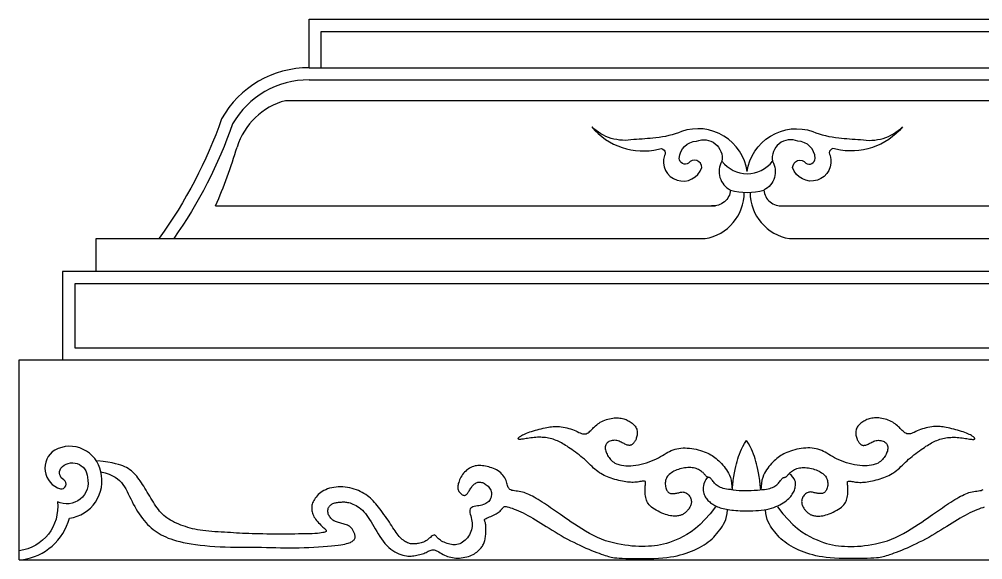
# Model space of a CAD drawing. Extents: x 146 to 1107, y 1071 to 1427.
# Drawn here: x 146 to 781, y 1071 to 1427 of the extents above; entities that cross this region are included whole.
import ezdxf

# ---------------------------------------------------------------- set-up
doc = ezdxf.new("R2010")
doc.units = 0
doc.header["$LTSCALE"] = 100
doc.header["$MEASUREMENT"] = 0
doc.layers.add('3', color=3, linetype='CONTINUOUS')
doc.layers.add('4', color=4, linetype='CONTINUOUS')

msp = doc.modelspace()

# ---------------------------------------------------------------- linework, layer by layer
at = {"layer": '3'}
msp.add_line((337.13, 1387.29), (916.63, 1387.29), dxfattribs=at)
msp.add_lwpolyline([(345.13, 1395.29), (345.13, 1419.33), (907.69, 1419.33), (907.69, 1395.29)], dxfattribs=at)
msp.add_lwpolyline([(337.07, 1387.29, 0.270713), (286.62, 1358.3, -0.068752), (247.79, 1282.56, -0.068752)], format="xyb", dxfattribs=at)
msp.add_lwpolyline([(1070.36, 1210.51), (1070.36, 1252.77), (182.46, 1252.77), (182.46, 1210.51), (1070.36, 1210.51)], close=True, dxfattribs=at)
at = {"layer": '4'}
for p, q in [((337.13, 1395.29), (916.63, 1395.29)), ((321.48, 1373.61), (931.34, 1373.61)), ((275.39, 1304.24), (604.98, 1304.24)), ((646.99, 1304.24), (977.43, 1304.24)), ((196.57, 1282.56), (598.18, 1282.56)), ((196.57, 1260.77), (196.57, 1282.56)), ((653.79, 1282.56), (1056.25, 1282.56)), ((145.92, 1202.51), (1106.9, 1202.51)), ((145.92, 1070.66), (145.92, 1202.51)), ((145.92, 1070.66), (1106.9, 1070.66))]:
    msp.add_line(p, q, dxfattribs=at)
for points in [[(337.13, 1395.29), (337.13, 1427.33), (915.69, 1427.33), (915.69, 1395.29)], [(1078.36, 1202.51), (1078.36, 1260.77), (174.46, 1260.77), (174.46, 1202.51)], [(616.67, 1116.76), (615.1, 1116.91), (613.67, 1117.08), (612.38, 1117.27), (611.21, 1117.49), (610.15, 1117.74), (609.19, 1118.03), (608.32, 1118.35), (607.53, 1118.73), (606.79, 1119.16), (606.11, 1119.64), (605.48, 1120.16), (604.91, 1120.7), (604.37, 1121.26), (603.89, 1121.81), (603.46, 1122.34), (603.07, 1122.84), (602.73, 1123.28), (602.43, 1123.65), (602.17, 1123.97), (601.94, 1124.23), (601.74, 1124.44), (601.54, 1124.6), (601.36, 1124.73), (601.17, 1124.83), (600.97, 1124.91), (600.76, 1124.97), (600.53, 1125.03), (600.3, 1125.08), (600.05, 1125.13), (599.81, 1125.2), (599.56, 1125.3), (599.32, 1125.42), (599.09, 1125.58), (598.87, 1125.78), (598.65, 1126.03), (598.42, 1126.31), (598.17, 1126.62), (597.9, 1126.97), (597.6, 1127.33), (597.25, 1127.72), (596.85, 1128.12), (596.38, 1128.54), (595.86, 1128.95), (595.28, 1129.36), (594.64, 1129.76), (593.95, 1130.13), (593.2, 1130.48), (592.41, 1130.78), (591.57, 1131.03), (590.68, 1131.23), (589.76, 1131.37), (588.8, 1131.46), (587.81, 1131.49), (586.8, 1131.47), (585.77, 1131.4), (584.73, 1131.27), (583.68, 1131.09), (582.64, 1130.86), (581.6, 1130.59), (580.58, 1130.26), (579.59, 1129.9), (578.63, 1129.49), (577.71, 1129.05), (576.85, 1128.57), (576.04, 1128.06), (575.3, 1127.53), (574.63, 1126.96), (574.03, 1126.36), (573.51, 1125.74), (573.06, 1125.08), (572.68, 1124.39), (572.38, 1123.67), (572.16, 1122.91), (572.02, 1122.13), (571.95, 1121.32), (571.95, 1120.51), (572.01, 1119.7), (572.13, 1118.92), (572.3, 1118.18), (572.51, 1117.48), (572.77, 1116.85), (573.06, 1116.3), (573.38, 1115.83), (573.74, 1115.42), (574.13, 1115.09), (574.56, 1114.82), (575.02, 1114.61), (575.51, 1114.46), (576.04, 1114.37), (576.6, 1114.33), (577.19, 1114.33), (577.8, 1114.37), (578.41, 1114.44), (579.03, 1114.53), (579.65, 1114.65), (580.25, 1114.78), (580.83, 1114.91), (581.39, 1115.05), (581.92, 1115.17), (582.44, 1115.28), (582.94, 1115.35), (583.44, 1115.37), (583.94, 1115.35), (584.44, 1115.26), (584.96, 1115.1), (585.49, 1114.85), (586.02, 1114.53), (586.55, 1114.14), (587.06, 1113.7), (587.53, 1113.2), (587.97, 1112.67), (588.35, 1112.1), (588.66, 1111.52), (588.89, 1110.93), (589.05, 1110.32), (589.14, 1109.72), (589.17, 1109.11), (589.15, 1108.51), (589.07, 1107.93), (588.94, 1107.35), (588.78, 1106.79), (588.58, 1106.26), (588.35, 1105.75), (588.1, 1105.26), (587.82, 1104.79), (587.52, 1104.34), (587.2, 1103.91), (586.87, 1103.49), (586.53, 1103.1), (586.19, 1102.72), (585.84, 1102.36), (585.48, 1102.02), (585.12, 1101.7), (584.74, 1101.4), (584.36, 1101.11), (583.97, 1100.85), (583.56, 1100.61), (583.15, 1100.4), (582.71, 1100.21), (582.26, 1100.03), (581.77, 1099.89), (581.25, 1099.76), (580.7, 1099.66), (580.09, 1099.58), (579.44, 1099.52), (578.73, 1099.49), (577.96, 1099.49), (577.13, 1099.52), (576.25, 1099.61), (575.3, 1099.74), (574.29, 1099.94), (573.23, 1100.21), (572.1, 1100.55), (570.91, 1100.98), (569.69, 1101.48), (568.45, 1102.05), (567.22, 1102.67), (566.02, 1103.33), (564.88, 1104.02), (563.83, 1104.74), (562.88, 1105.46), (562.06, 1106.19), (561.35, 1106.92), (560.76, 1107.67), (560.26, 1108.44), (559.86, 1109.23), (559.53, 1110.05), (559.26, 1110.92), (559.06, 1111.82), (558.9, 1112.78), (558.78, 1113.77), (558.7, 1114.77), (558.66, 1115.76), (558.64, 1116.74), (558.66, 1117.67), (558.7, 1118.54), (558.75, 1119.34), (558.83, 1120.04), (558.9, 1120.65), (558.96, 1121.17), (558.97, 1121.59), (558.94, 1121.94), (558.83, 1122.2), (558.63, 1122.38), (558.33, 1122.49), (557.91, 1122.52), (557.37, 1122.5), (556.74, 1122.42), (556.03, 1122.31), (555.26, 1122.19), (554.43, 1122.05), (553.57, 1121.93), (552.69, 1121.82), (551.8, 1121.75), (550.89, 1121.71), (549.97, 1121.71), (549.03, 1121.74), (548.05, 1121.8), (547.03, 1121.91), (545.97, 1122.05), (544.86, 1122.23), (543.69, 1122.44), (542.48, 1122.69), (541.23, 1122.98), (539.97, 1123.3), (538.7, 1123.65), (537.44, 1124.03), (536.19, 1124.43), (534.98, 1124.86), (533.81, 1125.32), (532.68, 1125.8), (531.59, 1126.31), (530.52, 1126.87), (529.49, 1127.46), (528.49, 1128.1), (527.5, 1128.79), (526.53, 1129.54), (525.58, 1130.34), (524.63, 1131.19), (523.68, 1132.09), (522.72, 1133.03), (521.74, 1133.98), (520.73, 1134.96), (519.69, 1135.95), (518.6, 1136.94), (517.46, 1137.92), (516.28, 1138.89), (515.08, 1139.84), (513.87, 1140.76), (512.67, 1141.66), (511.49, 1142.52), (510.34, 1143.34), (509.23, 1144.11), (508.19, 1144.83), (507.2, 1145.51), (506.26, 1146.13), (505.34, 1146.71), (504.45, 1147.25), (503.56, 1147.75), (502.68, 1148.22), (501.79, 1148.66), (500.87, 1149.07), (499.94, 1149.45), (498.99, 1149.8), (498.02, 1150.12), (497.04, 1150.4), (496.04, 1150.66), (495.03, 1150.88), (494, 1151.06), (492.97, 1151.22), (491.92, 1151.33), (490.87, 1151.41), (489.8, 1151.46), (488.73, 1151.48), (487.65, 1151.46), (486.56, 1151.41), (485.47, 1151.33), (484.36, 1151.21), (483.27, 1151.08), (482.2, 1150.92), (481.17, 1150.76), (480.19, 1150.6), (479.28, 1150.45), (478.45, 1150.31), (477.72, 1150.2), (477.1, 1150.12), (476.58, 1150.06), (476.15, 1150.04), (475.81, 1150.04), (475.54, 1150.08), (475.34, 1150.13), (475.19, 1150.21), (475.09, 1150.31), (475.02, 1150.44), (475, 1150.58), (475.02, 1150.75), (475.11, 1150.94), (475.26, 1151.16), (475.48, 1151.4), (475.79, 1151.67), (476.18, 1151.97), (476.66, 1152.29), (477.24, 1152.64), (477.91, 1153), (478.67, 1153.38), (479.52, 1153.78), (480.45, 1154.17), (481.47, 1154.57), (482.57, 1154.97), (483.75, 1155.36), (484.99, 1155.74), (486.27, 1156.11), (487.58, 1156.46), (488.89, 1156.8), (490.19, 1157.12), (491.44, 1157.41), (492.65, 1157.68), (493.79, 1157.92), (494.86, 1158.12), (495.9, 1158.3), (496.92, 1158.44), (497.93, 1158.54), (498.94, 1158.6), (499.99, 1158.61), (501.07, 1158.58), (502.22, 1158.5), (503.4, 1158.37), (504.62, 1158.19), (505.86, 1157.96), (507.1, 1157.69), (508.33, 1157.37), (509.53, 1157), (510.7, 1156.59), (511.82, 1156.13), (512.88, 1155.65), (513.9, 1155.18), (514.86, 1154.73), (515.78, 1154.33), (516.65, 1154), (517.48, 1153.77), (518.26, 1153.66), (519, 1153.68), (519.71, 1153.84), (520.38, 1154.11), (521.03, 1154.47), (521.66, 1154.92), (522.27, 1155.43), (522.88, 1155.99), (523.49, 1156.59), (524.1, 1157.2), (524.72, 1157.82), (525.36, 1158.45), (526.03, 1159.08), (526.73, 1159.69), (527.48, 1160.29), (528.27, 1160.86), (529.13, 1161.4), (530.05, 1161.9), (531.02, 1162.36), (532.04, 1162.78), (533.09, 1163.15), (534.15, 1163.47), (535.22, 1163.75), (536.29, 1163.97), (537.33, 1164.14), (538.34, 1164.25), (539.32, 1164.31), (540.28, 1164.32), (541.2, 1164.27), (542.09, 1164.18), (542.95, 1164.05), (543.78, 1163.87), (544.59, 1163.65), (545.36, 1163.39), (546.11, 1163.1), (546.83, 1162.77), (547.53, 1162.41), (548.19, 1162.02), (548.83, 1161.61), (549.45, 1161.18), (550.04, 1160.72), (550.61, 1160.25), (551.14, 1159.75), (551.63, 1159.24), (552.09, 1158.7), (552.49, 1158.14), (552.83, 1157.55), (553.11, 1156.93), (553.31, 1156.29), (553.44, 1155.61), (553.51, 1154.91), (553.51, 1154.2), (553.45, 1153.5), (553.35, 1152.8), (553.22, 1152.12), (553.05, 1151.48), (552.86, 1150.88), (552.66, 1150.32), (552.44, 1149.82), (552.22, 1149.36), (551.98, 1148.95), (551.74, 1148.57), (551.5, 1148.22), (551.26, 1147.9), (551.02, 1147.61), (550.78, 1147.34), (550.54, 1147.09), (550.3, 1146.87), (550.05, 1146.67), (549.78, 1146.5), (549.5, 1146.36), (549.2, 1146.25), (548.87, 1146.18), (548.52, 1146.14), (548.14, 1146.14), (547.73, 1146.18), (547.3, 1146.25), (546.84, 1146.37), (546.35, 1146.52), (545.84, 1146.72), (545.3, 1146.97), (544.74, 1147.26), (544.15, 1147.58), (543.54, 1147.91), (542.9, 1148.25), (542.23, 1148.57), (541.54, 1148.86), (540.82, 1149.11), (540.07, 1149.3), (539.3, 1149.42), (538.51, 1149.46), (537.72, 1149.44), (536.95, 1149.35), (536.2, 1149.19), (535.49, 1148.96), (534.83, 1148.67), (534.24, 1148.32), (533.74, 1147.91), (533.31, 1147.45), (532.96, 1146.93), (532.68, 1146.38), (532.49, 1145.78), (532.37, 1145.15), (532.33, 1144.49), (532.36, 1143.81), (532.47, 1143.11), (532.65, 1142.4), (532.89, 1141.68), (533.18, 1140.96), (533.53, 1140.23), (533.93, 1139.51), (534.37, 1138.8), (534.85, 1138.1), (535.36, 1137.42), (535.91, 1136.76), (536.52, 1136.14), (537.19, 1135.54), (537.94, 1134.99), (538.78, 1134.48), (539.71, 1134.03), (540.75, 1133.63), (541.91, 1133.3), (543.18, 1133.03), (544.55, 1132.83), (546, 1132.71), (547.54, 1132.67), (549.14, 1132.7), (550.81, 1132.82), (552.52, 1133.03), (554.27, 1133.33), (556.05, 1133.71), (557.82, 1134.17), (559.58, 1134.69), (561.3, 1135.27), (562.98, 1135.9), (564.58, 1136.57), (566.1, 1137.28), (567.52, 1138), (568.85, 1138.74), (570.1, 1139.48), (571.31, 1140.21), (572.48, 1140.91), (573.63, 1141.57), (574.78, 1142.18), (575.95, 1142.72), (577.16, 1143.19), (578.39, 1143.58), (579.66, 1143.9), (580.96, 1144.14), (582.3, 1144.31), (583.66, 1144.4), (585.06, 1144.43), (586.48, 1144.38), (587.93, 1144.26), (589.4, 1144.07), (590.86, 1143.83), (592.31, 1143.54), (593.74, 1143.2), (595.12, 1142.82), (596.44, 1142.41), (597.69, 1141.97), (598.86, 1141.51), (599.96, 1141.02), (601, 1140.51), (601.98, 1139.96), (602.92, 1139.38), (603.83, 1138.76), (604.71, 1138.1), (605.59, 1137.39), (606.46, 1136.63), (607.33, 1135.83), (608.2, 1134.97), (609.05, 1134.07), (609.88, 1133.13), (610.7, 1132.14), (611.5, 1131.1), (612.27, 1130.02), (613, 1128.9), (613.69, 1127.69), (614.32, 1126.36), (614.87, 1124.87), (615.33, 1123.18), (615.67, 1121.24), (615.89, 1119.03), (615.97, 1116.5)], [(632.69, 1116.64), (634.39, 1116.76), (635.96, 1116.91), (637.39, 1117.08), (638.68, 1117.27), (639.85, 1117.49), (640.91, 1117.74), (641.87, 1118.03), (642.74, 1118.35), (643.54, 1118.73), (644.27, 1119.16), (644.95, 1119.64), (645.58, 1120.16), (646.16, 1120.7), (646.69, 1121.26), (647.17, 1121.81), (647.61, 1122.34), (647.99, 1122.84), (648.33, 1123.28), (648.63, 1123.65), (648.89, 1123.97), (649.12, 1124.23), (649.33, 1124.44), (649.52, 1124.6), (649.71, 1124.73), (649.9, 1124.83), (650.09, 1124.91), (650.31, 1124.97), (650.53, 1125.03), (650.77, 1125.08), (651.01, 1125.13), (651.26, 1125.2), (651.5, 1125.3), (651.74, 1125.42), (651.97, 1125.58), (652.2, 1125.78), (652.42, 1126.03), (652.65, 1126.31), (652.89, 1126.62), (653.16, 1126.97), (653.47, 1127.33), (653.82, 1127.72), (654.22, 1128.12), (654.68, 1128.54), (655.2, 1128.95), (655.79, 1129.36), (656.42, 1129.76), (657.12, 1130.13), (657.86, 1130.48), (658.65, 1130.78), (659.5, 1131.03), (660.38, 1131.23), (661.31, 1131.37), (662.27, 1131.46), (663.26, 1131.49), (664.27, 1131.47), (665.3, 1131.4), (666.34, 1131.27), (667.38, 1131.09), (668.43, 1130.86), (669.46, 1130.59), (670.48, 1130.26), (671.47, 1129.9), (672.43, 1129.49), (673.35, 1129.05), (674.22, 1128.57), (675.02, 1128.06), (675.76, 1127.53), (676.43, 1126.96), (677.03, 1126.36), (677.56, 1125.74), (678.01, 1125.08), (678.38, 1124.39), (678.68, 1123.67), (678.9, 1122.91), (679.05, 1122.13), (679.12, 1121.32), (679.12, 1120.51), (679.06, 1119.7), (678.94, 1118.92), (678.77, 1118.18), (678.55, 1117.48), (678.3, 1116.85), (678.01, 1116.3), (677.68, 1115.83), (677.33, 1115.42), (676.93, 1115.09), (676.51, 1114.82), (676.05, 1114.61), (675.55, 1114.46), (675.02, 1114.37), (674.46, 1114.33), (673.87, 1114.33), (673.27, 1114.37), (672.65, 1114.44), (672.03, 1114.53), (671.41, 1114.65), (670.81, 1114.78), (670.23, 1114.91), (669.68, 1115.05), (669.14, 1115.17), (668.63, 1115.28), (668.12, 1115.35), (667.62, 1115.37), (667.13, 1115.35), (666.62, 1115.26), (666.11, 1115.1), (665.58, 1114.85), (665.04, 1114.53), (664.51, 1114.14), (664.01, 1113.7), (663.53, 1113.2), (663.1, 1112.67), (662.72, 1112.1), (662.41, 1111.52), (662.17, 1110.93), (662.01, 1110.32), (661.92, 1109.72), (661.89, 1109.11), (661.92, 1108.51), (662, 1107.93), (662.12, 1107.35), (662.29, 1106.79), (662.48, 1106.26), (662.71, 1105.75), (662.97, 1105.26), (663.25, 1104.79), (663.55, 1104.34), (663.86, 1103.91), (664.19, 1103.49), (664.53, 1103.1), (664.87, 1102.72), (665.22, 1102.36), (665.58, 1102.02), (665.95, 1101.7), (666.32, 1101.4), (666.7, 1101.11), (667.1, 1100.85), (667.5, 1100.61), (667.92, 1100.4), (668.35, 1100.21), (668.81, 1100.03), (669.29, 1099.89), (669.81, 1099.76), (670.37, 1099.66), (670.97, 1099.58), (671.63, 1099.52), (672.34, 1099.49), (673.11, 1099.49), (673.93, 1099.52), (674.82, 1099.61), (675.76, 1099.74), (676.77, 1099.94), (677.84, 1100.21), (678.97, 1100.55), (680.15, 1100.98), (681.38, 1101.48), (682.62, 1102.05), (683.85, 1102.67), (685.04, 1103.33), (686.18, 1104.02), (687.24, 1104.74), (688.19, 1105.46), (689.01, 1106.19), (689.71, 1106.92), (690.31, 1107.67), (690.8, 1108.44), (691.21, 1109.23), (691.54, 1110.05), (691.8, 1110.92), (692.01, 1111.82), (692.17, 1112.78), (692.28, 1113.77), (692.36, 1114.77), (692.41, 1115.76), (692.42, 1116.74), (692.41, 1117.67), (692.37, 1118.54), (692.31, 1119.34), (692.24, 1120.04), (692.16, 1120.65), (692.11, 1121.17), (692.09, 1121.59), (692.13, 1121.94), (692.23, 1122.2), (692.43, 1122.38), (692.73, 1122.49), (693.16, 1122.52), (693.69, 1122.5), (694.32, 1122.42), (695.03, 1122.31), (695.81, 1122.19), (696.63, 1122.05), (697.49, 1121.93), (698.38, 1121.82), (699.27, 1121.75), (700.17, 1121.71), (701.09, 1121.71), (702.04, 1121.74), (703.02, 1121.8), (704.03, 1121.91), (705.09, 1122.05), (706.21, 1122.23), (707.37, 1122.44), (708.59, 1122.69), (709.83, 1122.98), (711.09, 1123.3), (712.36, 1123.65), (713.63, 1124.03), (714.87, 1124.43), (716.08, 1124.86), (717.25, 1125.32), (718.39, 1125.8), (719.48, 1126.31), (720.54, 1126.87), (721.57, 1127.46), (722.58, 1128.1), (723.56, 1128.79), (724.53, 1129.54), (725.48, 1130.34), (726.43, 1131.19), (727.38, 1132.09), (728.34, 1133.03), (729.32, 1133.98), (730.33, 1134.96), (731.38, 1135.95), (732.46, 1136.94), (733.6, 1137.92), (734.78, 1138.89), (735.98, 1139.84), (737.19, 1140.76), (738.39, 1141.66), (739.58, 1142.52), (740.73, 1143.34), (741.83, 1144.11), (742.87, 1144.83), (743.86, 1145.51), (744.81, 1146.13), (745.72, 1146.71), (746.62, 1147.25), (747.5, 1147.75), (748.38, 1148.22), (749.28, 1148.66), (750.19, 1149.07), (751.12, 1149.45), (752.07, 1149.8), (753.04, 1150.12), (754.03, 1150.4), (755.03, 1150.66), (756.04, 1150.88), (757.06, 1151.06), (758.1, 1151.22), (759.14, 1151.33), (760.2, 1151.41), (761.26, 1151.46), (762.33, 1151.48), (763.41, 1151.46), (764.5, 1151.41), (765.6, 1151.33), (766.7, 1151.21), (767.79, 1151.08), (768.86, 1150.92), (769.9, 1150.76), (770.87, 1150.6), (771.79, 1150.45), (772.62, 1150.31), (773.35, 1150.2), (773.97, 1150.12), (774.49, 1150.06), (774.91, 1150.04), (775.25, 1150.04), (775.52, 1150.08), (775.73, 1150.13), (775.87, 1150.21), (775.98, 1150.31), (776.04, 1150.44), (776.07, 1150.58), (776.04, 1150.75), (775.96, 1150.94), (775.81, 1151.16), (775.58, 1151.4), (775.28, 1151.67), (774.89, 1151.97), (774.4, 1152.29), (773.83, 1152.64), (773.16, 1153), (772.4, 1153.38), (771.55, 1153.78), (770.61, 1154.17), (769.6, 1154.57), (768.49, 1154.97), (767.31, 1155.36), (766.07, 1155.74), (764.79, 1156.11), (763.48, 1156.46), (762.17, 1156.8), (760.88, 1157.12), (759.62, 1157.41), (758.42, 1157.68), (757.28, 1157.92), (756.2, 1158.12), (755.16, 1158.3), (754.15, 1158.44), (753.14, 1158.54), (752.12, 1158.6), (751.08, 1158.61), (749.99, 1158.58), (748.85, 1158.5), (747.66, 1158.37), (746.44, 1158.19), (745.21, 1157.96), (743.96, 1157.69), (742.73, 1157.37), (741.53, 1157), (740.36, 1156.59), (739.25, 1156.13), (738.18, 1155.65), (737.17, 1155.18), (736.2, 1154.73), (735.28, 1154.33), (734.41, 1154), (733.59, 1153.77), (732.8, 1153.66), (732.06, 1153.68), (731.36, 1153.84), (730.68, 1154.11), (730.03, 1154.47), (729.41, 1154.92), (728.79, 1155.43), (728.18, 1155.99), (727.58, 1156.59), (726.97, 1157.2), (726.35, 1157.82), (725.7, 1158.45), (725.04, 1159.08), (724.33, 1159.69), (723.59, 1160.29), (722.79, 1160.86), (721.93, 1161.4), (721.01, 1161.9), (720.04, 1162.36), (719.02, 1162.78), (717.98, 1163.15), (716.91, 1163.47), (715.84, 1163.75), (714.78, 1163.97), (713.74, 1164.14), (712.72, 1164.25), (711.74, 1164.31), (710.79, 1164.32), (709.87, 1164.27), (708.98, 1164.18), (708.11, 1164.05), (707.28, 1163.87), (706.48, 1163.65), (705.7, 1163.39), (704.95, 1163.1), (704.23, 1162.77), (703.54, 1162.41), (702.87, 1162.02), (702.23, 1161.61), (701.61, 1161.18), (701.02, 1160.72), (700.46, 1160.25), (699.93, 1159.75), (699.43, 1159.24), (698.98, 1158.7), (698.58, 1158.14), (698.24, 1157.55), (697.96, 1156.93), (697.75, 1156.29), (697.62, 1155.61), (697.56, 1154.91), (697.56, 1154.2), (697.61, 1153.5), (697.71, 1152.8), (697.85, 1152.12), (698.01, 1151.48), (698.2, 1150.88), (698.41, 1150.32), (698.62, 1149.82), (698.85, 1149.36), (699.08, 1148.95), (699.32, 1148.57), (699.56, 1148.22), (699.8, 1147.9), (700.05, 1147.61), (700.28, 1147.34), (700.52, 1147.09), (700.77, 1146.87), (701.02, 1146.67), (701.28, 1146.5), (701.56, 1146.36), (701.86, 1146.25), (702.19, 1146.18), (702.54, 1146.14), (702.92, 1146.14), (703.33, 1146.18), (703.76, 1146.25), (704.23, 1146.37), (704.71, 1146.52), (705.22, 1146.72), (705.76, 1146.97), (706.32, 1147.26), (706.91, 1147.58), (707.53, 1147.91), (708.16, 1148.25), (708.83, 1148.57), (709.52, 1148.86), (710.24, 1149.11), (710.99, 1149.3), (711.76, 1149.42), (712.55, 1149.46), (713.34, 1149.44), (714.12, 1149.35), (714.87, 1149.19), (715.58, 1148.96), (716.23, 1148.67), (716.82, 1148.32), (717.33, 1147.91), (717.76, 1147.45), (718.11, 1146.93), (718.38, 1146.38), (718.57, 1145.78), (718.69, 1145.15), (718.73, 1144.49), (718.7, 1143.81), (718.59, 1143.11), (718.42, 1142.4), (718.18, 1141.68), (717.88, 1140.96), (717.53, 1140.23), (717.13, 1139.51), (716.69, 1138.8), (716.22, 1138.1), (715.71, 1137.42), (715.15, 1136.76), (714.54, 1136.14), (713.87, 1135.54), (713.12, 1134.99), (712.29, 1134.48), (711.36, 1134.03), (710.31, 1133.63), (709.15, 1133.3), (707.89, 1133.03), (706.52, 1132.83), (705.06, 1132.71), (703.53, 1132.67), (701.92, 1132.7), (700.26, 1132.82), (698.54, 1133.03), (696.79, 1133.33), (695.02, 1133.71), (693.24, 1134.17), (691.49, 1134.69), (689.76, 1135.27), (688.09, 1135.9), (686.48, 1136.57), (684.96, 1137.28), (683.55, 1138), (682.22, 1138.74), (680.96, 1139.48), (679.76, 1140.21), (678.59, 1140.91), (677.43, 1141.57), (676.28, 1142.18), (675.11, 1142.72), (673.91, 1143.19), (672.67, 1143.58), (671.4, 1143.9), (670.1, 1144.14), (668.77, 1144.31), (667.4, 1144.4), (666, 1144.43), (664.58, 1144.38), (663.13, 1144.26), (661.67, 1144.07), (660.2, 1143.83), (658.75, 1143.54), (657.33, 1143.2), (655.95, 1142.82), (654.63, 1142.41), (653.37, 1141.97), (652.2, 1141.51), (651.1, 1141.02), (650.07, 1140.51), (649.09, 1139.96), (648.15, 1139.38), (647.24, 1138.76), (646.35, 1138.1), (645.47, 1137.39), (644.6, 1136.63), (643.73, 1135.83), (642.87, 1134.97), (642.02, 1134.07), (641.18, 1133.13), (640.36, 1132.14), (639.57, 1131.1), (638.8, 1130.02), (638.06, 1128.9), (637.37, 1127.69), (636.74, 1126.36), (636.19, 1124.87), (635.74, 1123.18), (635.39, 1121.24), (635.17, 1119.03), (635.09, 1116.5)], [(634.39, 1116.76), (635.96, 1116.91), (637.39, 1117.08), (638.68, 1117.27), (639.85, 1117.49), (640.91, 1117.74), (641.87, 1118.03), (642.74, 1118.35), (643.54, 1118.73), (644.27, 1119.16), (644.95, 1119.64), (645.58, 1120.16), (646.16, 1120.7), (646.69, 1121.26), (647.17, 1121.81), (647.61, 1122.34), (647.99, 1122.84), (648.33, 1123.28), (648.63, 1123.65), (648.89, 1123.97), (649.12, 1124.23), (649.33, 1124.44), (649.52, 1124.6), (649.71, 1124.73), (649.9, 1124.83), (650.09, 1124.91), (650.31, 1124.97), (650.53, 1125.03), (650.77, 1125.08), (651.01, 1125.13), (651.26, 1125.2), (651.5, 1125.3), (651.74, 1125.42), (651.97, 1125.58), (652.2, 1125.78), (652.42, 1126.03), (652.65, 1126.31), (652.89, 1126.62), (653.16, 1126.97), (653.47, 1127.33), (653.82, 1127.72), (654.22, 1128.12), (654.68, 1128.54), (655.2, 1128.95), (655.79, 1129.36), (656.42, 1129.76), (657.12, 1130.13), (657.86, 1130.48), (658.65, 1130.78), (659.5, 1131.03), (660.38, 1131.23), (661.31, 1131.37), (662.27, 1131.46), (663.26, 1131.49), (664.27, 1131.47), (665.3, 1131.4), (666.34, 1131.27), (667.38, 1131.09), (668.43, 1130.86), (669.46, 1130.59), (670.48, 1130.26), (671.47, 1129.9), (672.43, 1129.49), (673.35, 1129.05), (674.22, 1128.57), (675.02, 1128.06), (675.76, 1127.53), (676.43, 1126.96), (677.03, 1126.36), (677.56, 1125.74), (678.01, 1125.08), (678.38, 1124.39), (678.68, 1123.67), (678.9, 1122.91), (679.05, 1122.13), (679.12, 1121.32), (679.12, 1120.51), (679.06, 1119.7), (678.94, 1118.92), (678.77, 1118.18), (678.55, 1117.48), (678.3, 1116.85), (678.01, 1116.3), (677.68, 1115.83), (677.33, 1115.42), (676.93, 1115.09), (676.51, 1114.82), (676.05, 1114.61), (675.55, 1114.46), (675.02, 1114.37), (674.46, 1114.33), (673.87, 1114.33), (673.27, 1114.37), (672.65, 1114.44), (672.03, 1114.53), (671.41, 1114.65), (670.81, 1114.78), (670.23, 1114.91), (669.68, 1115.05), (669.14, 1115.17), (668.63, 1115.28), (668.12, 1115.35), (667.62, 1115.37), (667.13, 1115.35), (666.62, 1115.26), (666.11, 1115.1), (665.58, 1114.85), (665.04, 1114.53), (664.51, 1114.14), (664.01, 1113.7), (663.53, 1113.2), (663.1, 1112.67), (662.72, 1112.1), (662.41, 1111.52), (662.17, 1110.93), (662.01, 1110.32), (661.92, 1109.72), (661.89, 1109.11), (661.92, 1108.51), (662, 1107.93), (662.12, 1107.35), (662.29, 1106.79), (662.48, 1106.26), (662.71, 1105.75), (662.97, 1105.26), (663.25, 1104.79), (663.55, 1104.34), (663.86, 1103.91), (664.19, 1103.49), (664.53, 1103.1), (664.87, 1102.72), (665.22, 1102.36), (665.58, 1102.02), (665.95, 1101.7), (666.32, 1101.4), (666.7, 1101.11), (667.1, 1100.85), (667.5, 1100.61), (667.92, 1100.4), (668.35, 1100.21), (668.81, 1100.03), (669.29, 1099.89), (669.81, 1099.76), (670.37, 1099.66), (670.97, 1099.58), (671.63, 1099.52), (672.34, 1099.49), (673.11, 1099.49), (673.93, 1099.52), (674.82, 1099.61), (675.76, 1099.74), (676.77, 1099.94), (677.84, 1100.21), (678.97, 1100.55), (680.15, 1100.98), (681.38, 1101.48), (682.62, 1102.05), (683.85, 1102.67), (685.04, 1103.33), (686.18, 1104.02), (687.24, 1104.74), (688.19, 1105.46), (689.01, 1106.19), (689.71, 1106.92), (690.31, 1107.67), (690.8, 1108.44), (691.21, 1109.23), (691.54, 1110.05), (691.8, 1110.92), (692.01, 1111.82), (692.17, 1112.78), (692.28, 1113.77), (692.36, 1114.77), (692.41, 1115.76), (692.42, 1116.74), (692.41, 1117.67), (692.37, 1118.54), (692.31, 1119.34), (692.24, 1120.04), (692.16, 1120.65), (692.11, 1121.17), (692.09, 1121.59), (692.13, 1121.94), (692.23, 1122.2), (692.43, 1122.38), (692.73, 1122.49), (693.16, 1122.52), (693.69, 1122.5), (694.32, 1122.42), (695.03, 1122.31), (695.81, 1122.19), (696.63, 1122.05), (697.49, 1121.93), (698.38, 1121.82), (699.27, 1121.75), (700.17, 1121.71), (701.09, 1121.71), (702.04, 1121.74), (703.02, 1121.8), (704.03, 1121.91), (705.09, 1122.05), (706.21, 1122.23), (707.37, 1122.44), (708.59, 1122.69), (709.83, 1122.98), (711.09, 1123.3), (712.36, 1123.65), (713.63, 1124.03), (714.87, 1124.43), (716.08, 1124.86), (717.25, 1125.32), (718.39, 1125.8), (719.48, 1126.31), (720.54, 1126.87), (721.57, 1127.46), (722.58, 1128.1), (723.56, 1128.79), (724.53, 1129.54), (725.48, 1130.34), (726.43, 1131.19), (727.38, 1132.09), (728.34, 1133.03), (729.32, 1133.98), (730.33, 1134.96), (731.38, 1135.95), (732.46, 1136.94), (733.6, 1137.92), (734.78, 1138.89), (735.98, 1139.84), (737.19, 1140.76), (738.39, 1141.66), (739.58, 1142.52), (740.73, 1143.34), (741.83, 1144.11), (742.87, 1144.83), (743.86, 1145.51), (744.81, 1146.13), (745.72, 1146.71), (746.62, 1147.25), (747.5, 1147.75), (748.38, 1148.22), (749.28, 1148.66), (750.19, 1149.07), (751.12, 1149.45), (752.07, 1149.8), (753.04, 1150.12), (754.03, 1150.4), (755.03, 1150.66), (756.04, 1150.88), (757.06, 1151.06), (758.1, 1151.22), (759.14, 1151.33), (760.2, 1151.41), (761.26, 1151.46), (762.33, 1151.48), (763.41, 1151.46), (764.5, 1151.41), (765.6, 1151.33), (766.7, 1151.21), (767.79, 1151.08), (768.86, 1150.92), (769.9, 1150.76), (770.87, 1150.6), (771.79, 1150.45), (772.62, 1150.31), (773.35, 1150.2), (773.97, 1150.12), (774.49, 1150.06), (774.91, 1150.04), (775.25, 1150.04), (775.52, 1150.08), (775.73, 1150.13), (775.87, 1150.21), (775.98, 1150.31), (776.04, 1150.44), (776.07, 1150.58), (776.04, 1150.75), (775.96, 1150.94), (775.81, 1151.16), (775.58, 1151.4), (775.28, 1151.67), (774.89, 1151.97), (774.4, 1152.29), (773.83, 1152.64), (773.16, 1153), (772.4, 1153.38), (771.55, 1153.78), (770.61, 1154.17), (769.6, 1154.57), (768.49, 1154.97), (767.31, 1155.36), (766.07, 1155.74), (764.79, 1156.11), (763.48, 1156.46), (762.17, 1156.8), (760.88, 1157.12), (759.62, 1157.41), (758.42, 1157.68), (757.28, 1157.92), (756.2, 1158.12), (755.16, 1158.3), (754.15, 1158.44), (753.14, 1158.54), (752.12, 1158.6), (751.08, 1158.61), (749.99, 1158.58), (748.85, 1158.5), (747.66, 1158.37), (746.44, 1158.19), (745.21, 1157.96), (743.96, 1157.69), (742.73, 1157.37), (741.53, 1157), (740.36, 1156.59), (739.25, 1156.13), (738.18, 1155.65), (737.17, 1155.18), (736.2, 1154.73), (735.28, 1154.33), (734.41, 1154), (733.59, 1153.77), (732.8, 1153.66), (732.06, 1153.68), (731.36, 1153.84), (730.68, 1154.11), (730.03, 1154.47), (729.41, 1154.92), (728.79, 1155.43), (728.18, 1155.99), (727.58, 1156.59), (726.97, 1157.2), (726.35, 1157.82), (725.7, 1158.45), (725.04, 1159.08), (724.33, 1159.69), (723.59, 1160.29), (722.79, 1160.86), (721.93, 1161.4), (721.01, 1161.9), (720.04, 1162.36), (719.02, 1162.78), (717.98, 1163.15), (716.91, 1163.47), (715.84, 1163.75), (714.78, 1163.97), (713.74, 1164.14), (712.72, 1164.25), (711.74, 1164.31), (710.79, 1164.32), (709.87, 1164.27), (708.98, 1164.18), (708.11, 1164.05), (707.28, 1163.87), (706.48, 1163.65), (705.7, 1163.39), (704.95, 1163.1), (704.23, 1162.77), (703.54, 1162.41), (702.87, 1162.02), (702.23, 1161.61), (701.61, 1161.18), (701.02, 1160.72), (700.46, 1160.25), (699.93, 1159.75), (699.43, 1159.24), (698.98, 1158.7), (698.58, 1158.14), (698.24, 1157.55), (697.96, 1156.93), (697.75, 1156.29), (697.62, 1155.61), (697.56, 1154.91), (697.56, 1154.2), (697.61, 1153.5), (697.71, 1152.8), (697.85, 1152.12), (698.01, 1151.48), (698.2, 1150.88), (698.41, 1150.32), (698.62, 1149.82), (698.85, 1149.36), (699.08, 1148.95), (699.32, 1148.57), (699.56, 1148.22), (699.8, 1147.9), (700.05, 1147.61), (700.28, 1147.34), (700.52, 1147.09), (700.77, 1146.87), (701.02, 1146.67), (701.28, 1146.5), (701.56, 1146.36), (701.86, 1146.25), (702.19, 1146.18), (702.54, 1146.14), (702.92, 1146.14), (703.33, 1146.18), (703.76, 1146.25), (704.23, 1146.37), (704.71, 1146.52), (705.22, 1146.72), (705.76, 1146.97), (706.32, 1147.26), (706.91, 1147.58), (707.53, 1147.91), (708.16, 1148.25), (708.83, 1148.57), (709.52, 1148.86), (710.24, 1149.11), (710.99, 1149.3), (711.76, 1149.42), (712.55, 1149.46), (713.34, 1149.44), (714.12, 1149.35), (714.87, 1149.19), (715.58, 1148.96), (716.23, 1148.67), (716.82, 1148.32), (717.33, 1147.91), (717.76, 1147.45), (718.11, 1146.93), (718.38, 1146.38), (718.57, 1145.78), (718.69, 1145.15), (718.73, 1144.49), (718.7, 1143.81), (718.59, 1143.11), (718.42, 1142.4), (718.18, 1141.68), (717.88, 1140.96), (717.53, 1140.23), (717.13, 1139.51), (716.69, 1138.8), (716.22, 1138.1), (715.71, 1137.42), (715.15, 1136.76), (714.54, 1136.14), (713.87, 1135.54), (713.12, 1134.99), (712.29, 1134.48), (711.36, 1134.03), (710.31, 1133.63), (709.15, 1133.3), (707.89, 1133.03), (706.52, 1132.83), (705.06, 1132.71), (703.53, 1132.67), (701.92, 1132.7), (700.26, 1132.82), (698.54, 1133.03), (696.79, 1133.33), (695.02, 1133.71), (693.24, 1134.17), (691.49, 1134.69), (689.76, 1135.27), (688.09, 1135.9), (686.48, 1136.57), (684.96, 1137.28), (683.55, 1138), (682.22, 1138.74), (680.96, 1139.48), (679.76, 1140.21), (678.59, 1140.91), (677.43, 1141.57), (676.28, 1142.18), (675.11, 1142.72), (673.91, 1143.19), (672.67, 1143.58), (671.4, 1143.9), (670.1, 1144.14), (668.77, 1144.31), (667.4, 1144.4), (666, 1144.43), (664.58, 1144.38), (663.13, 1144.26), (661.67, 1144.07), (660.2, 1143.83), (658.75, 1143.54), (657.33, 1143.2), (655.95, 1142.82), (654.63, 1142.41), (653.37, 1141.97), (652.2, 1141.51), (651.1, 1141.02), (650.07, 1140.51), (649.09, 1139.96), (648.15, 1139.38), (647.24, 1138.76), (646.35, 1138.1), (645.47, 1137.39), (644.6, 1136.63), (643.73, 1135.83), (642.87, 1134.97), (642.02, 1134.07), (641.18, 1133.13), (640.36, 1132.14), (639.57, 1131.1), (638.8, 1130.02), (638.06, 1128.9), (637.37, 1127.69), (636.74, 1126.36), (636.19, 1124.87), (635.74, 1123.18), (635.39, 1121.24), (635.17, 1119.03), (635.09, 1116.5)], [(615.98, 1116.63), (616.41, 1120), (616.83, 1123), (617.24, 1125.66), (617.63, 1128.02), (618.03, 1130.15), (618.43, 1132.08), (618.84, 1133.86), (619.27, 1135.55), (619.73, 1137.17), (620.24, 1138.77), (620.82, 1140.38), (621.49, 1142.01), (622.28, 1143.71), (623.2, 1145.48), (624.28, 1147.38), (625.53, 1149.41)], [(635.09, 1116.63), (634.65, 1120), (634.23, 1123), (633.83, 1125.66), (633.43, 1128.02), (633.04, 1130.15), (632.64, 1132.08), (632.23, 1133.86), (631.79, 1135.55), (631.33, 1137.17), (630.82, 1138.77), (630.24, 1140.38), (629.57, 1142.01), (628.79, 1143.71), (627.87, 1145.48), (626.79, 1147.38), (625.53, 1149.41)], [(605.14, 1105.67), (601.51, 1101.03), (598.09, 1097.15), (594.87, 1093.92), (591.84, 1091.27), (588.98, 1089.12), (586.28, 1087.37), (583.73, 1085.95), (581.32, 1084.76), (579.04, 1083.74), (576.86, 1082.86), (574.76, 1082.11), (572.74, 1081.47), (570.75, 1080.95), (568.8, 1080.51), (566.85, 1080.16), (564.88, 1079.89), (562.88, 1079.68), (560.85, 1079.52), (558.78, 1079.44), (556.66, 1079.41), (554.49, 1079.45), (552.28, 1079.55), (550.01, 1079.72), (547.68, 1079.96), (545.29, 1080.27), (542.85, 1080.65), (540.35, 1081.13), (537.82, 1081.71), (535.25, 1082.41), (532.64, 1083.23), (530.01, 1084.19), (527.37, 1085.3), (524.71, 1086.57), (522.06, 1087.96), (519.45, 1089.45), (516.91, 1090.98), (514.46, 1092.53), (512.13, 1094.07), (509.94, 1095.54), (507.92, 1096.93), (506.09, 1098.2), (504.43, 1099.35), (502.9, 1100.41), (501.48, 1101.41), (500.14, 1102.34), (498.85, 1103.25), (497.57, 1104.13), (496.29, 1105.02), (494.97, 1105.92), (493.62, 1106.83), (492.25, 1107.74), (490.88, 1108.64), (489.52, 1109.51), (488.17, 1110.35), (486.86, 1111.14), (485.59, 1111.88), (484.37, 1112.55), (483.19, 1113.15), (482.06, 1113.69), (480.95, 1114.17), (479.87, 1114.59), (478.81, 1114.94), (477.75, 1115.24), (476.7, 1115.49), (475.64, 1115.68), (474.59, 1115.84), (473.58, 1115.97), (472.6, 1116.11), (471.7, 1116.26), (470.87, 1116.45), (470.15, 1116.69), (469.54, 1117), (469.06, 1117.4), (468.69, 1117.87), (468.41, 1118.42), (468.18, 1119.04), (467.98, 1119.72), (467.78, 1120.46), (467.57, 1121.24), (467.3, 1122.06), (466.97, 1122.91), (466.56, 1123.79), (466.07, 1124.67), (465.52, 1125.54), (464.9, 1126.4), (464.2, 1127.22), (463.44, 1127.99), (462.6, 1128.7), (461.7, 1129.34), (460.75, 1129.91), (459.74, 1130.42), (458.71, 1130.87), (457.65, 1131.26), (456.57, 1131.61), (455.5, 1131.91), (454.43, 1132.17), (453.39, 1132.39), (452.36, 1132.58), (451.35, 1132.72), (450.35, 1132.81), (449.37, 1132.84), (448.4, 1132.81), (447.44, 1132.71), (446.48, 1132.53), (445.54, 1132.27), (444.61, 1131.94), (443.69, 1131.53), (442.81, 1131.05), (441.95, 1130.5), (441.13, 1129.89), (440.35, 1129.21), (439.62, 1128.48), (438.94, 1127.7), (438.32, 1126.88), (437.75, 1126.02), (437.23, 1125.14), (436.77, 1124.26), (436.36, 1123.39), (436.01, 1122.53), (435.71, 1121.7), (435.47, 1120.9), (435.28, 1120.15), (435.16, 1119.43), (435.1, 1118.75), (435.11, 1118.09), (435.19, 1117.46), (435.34, 1116.86), (435.57, 1116.28), (435.88, 1115.72), (436.25, 1115.2), (436.68, 1114.71), (437.14, 1114.27), (437.62, 1113.89), (438.11, 1113.57), (438.59, 1113.33), (439.04, 1113.18), (439.45, 1113.11), (439.83, 1113.14), (440.18, 1113.25), (440.51, 1113.43), (440.82, 1113.68), (441.12, 1113.99), (441.42, 1114.35), (441.71, 1114.76), (442.01, 1115.22), (442.33, 1115.7), (442.65, 1116.21), (442.98, 1116.74), (443.32, 1117.28), (443.69, 1117.82), (444.06, 1118.36), (444.46, 1118.88), (444.88, 1119.38), (445.31, 1119.86), (445.77, 1120.3), (446.25, 1120.7), (446.75, 1121.06), (447.27, 1121.36), (447.8, 1121.6), (448.36, 1121.77), (448.94, 1121.87), (449.54, 1121.89), (450.15, 1121.85), (450.77, 1121.73), (451.39, 1121.55), (452.02, 1121.3), (452.65, 1120.99), (453.28, 1120.61), (453.9, 1120.18), (454.5, 1119.69), (455.07, 1119.14), (455.6, 1118.55), (456.08, 1117.91), (456.5, 1117.23), (456.85, 1116.52), (457.11, 1115.78), (457.28, 1115.01), (457.36, 1114.22), (457.34, 1113.43), (457.24, 1112.64), (457.06, 1111.88), (456.79, 1111.14), (456.45, 1110.43), (456.02, 1109.78), (455.53, 1109.19), (454.96, 1108.66), (454.31, 1108.18), (453.6, 1107.75), (452.82, 1107.38), (451.98, 1107.05), (451.07, 1106.77), (450.1, 1106.53), (449.07, 1106.33), (448.02, 1106.15), (446.98, 1105.96), (445.99, 1105.75), (445.08, 1105.48), (444.29, 1105.14), (443.67, 1104.71), (443.23, 1104.15), (443.01, 1103.46), (442.99, 1102.64), (443.11, 1101.72), (443.33, 1100.71), (443.62, 1099.63), (443.93, 1098.49), (444.23, 1097.32), (444.46, 1096.14), (444.6, 1094.94), (444.64, 1093.76), (444.58, 1092.59), (444.42, 1091.43), (444.17, 1090.3), (443.83, 1089.2), (443.39, 1088.13), (442.87, 1087.11), (442.26, 1086.13), (441.57, 1085.21), (440.82, 1084.35), (440.01, 1083.56), (439.15, 1082.85), (438.27, 1082.23), (437.36, 1081.69), (436.44, 1081.26), (435.51, 1080.93), (434.59, 1080.71), (433.67, 1080.58), (432.74, 1080.54), (431.81, 1080.58), (430.88, 1080.69), (429.94, 1080.87), (428.99, 1081.12), (428.04, 1081.41), (427.1, 1081.76), (426.18, 1082.15), (425.29, 1082.57), (424.45, 1083.02), (423.67, 1083.5), (422.96, 1084), (422.34, 1084.51), (421.82, 1085.02), (421.38, 1085.52), (421, 1085.98), (420.65, 1086.39), (420.33, 1086.71), (419.99, 1086.93), (419.64, 1087.02), (419.23, 1086.96), (418.77, 1086.75), (418.24, 1086.4), (417.65, 1085.94), (417.02, 1085.4), (416.34, 1084.82), (415.63, 1084.23), (414.88, 1083.66), (414.1, 1083.14), (413.31, 1082.69), (412.5, 1082.32), (411.69, 1082.01), (410.88, 1081.76), (410.08, 1081.56), (409.29, 1081.4), (408.54, 1081.28), (407.81, 1081.19), (407.13, 1081.12), (406.47, 1081.07), (405.84, 1081.06), (405.23, 1081.08), (404.62, 1081.13), (404, 1081.24), (403.38, 1081.39), (402.73, 1081.59), (402.06, 1081.86), (401.37, 1082.18), (400.66, 1082.56), (399.94, 1083), (399.22, 1083.5), (398.5, 1084.06), (397.79, 1084.68), (397.1, 1085.36), (396.43, 1086.1), (395.77, 1086.9), (395.12, 1087.76), (394.46, 1088.68), (393.79, 1089.66), (393.11, 1090.7), (392.39, 1091.79), (391.64, 1092.95), (390.84, 1094.16), (390.01, 1095.41), (389.15, 1096.69), (388.27, 1097.98), (387.37, 1099.28), (386.46, 1100.57), (385.56, 1101.84), (384.66, 1103.07), (383.78, 1104.25), (382.91, 1105.38), (382.05, 1106.46), (381.18, 1107.5), (380.29, 1108.49), (379.39, 1109.45), (378.47, 1110.37), (377.51, 1111.25), (376.51, 1112.09), (375.47, 1112.9), (374.38, 1113.67), (373.25, 1114.4), (372.07, 1115.08), (370.85, 1115.71), (369.56, 1116.29), (368.23, 1116.82), (366.84, 1117.29), (365.4, 1117.7), (363.92, 1118.05), (362.42, 1118.33), (360.9, 1118.54), (359.37, 1118.67), (357.85, 1118.73), (356.34, 1118.7), (354.85, 1118.59), (353.39, 1118.4), (351.98, 1118.13), (350.61, 1117.78), (349.29, 1117.37), (348.05, 1116.89), (346.87, 1116.34), (345.78, 1115.73), (344.78, 1115.07), (343.87, 1114.36), (343.04, 1113.61), (342.3, 1112.84), (341.63, 1112.05), (341.04, 1111.25), (340.53, 1110.45), (340.08, 1109.67), (339.71, 1108.91), (339.4, 1108.17), (339.15, 1107.43), (338.97, 1106.71), (338.84, 1105.99), (338.78, 1105.27), (338.77, 1104.54), (338.81, 1103.79), (338.9, 1103.04), (339.05, 1102.26), (339.26, 1101.48), (339.53, 1100.68), (339.86, 1099.88), (340.27, 1099.07), (340.74, 1098.25), (341.3, 1097.43), (341.92, 1096.62), (342.61, 1095.81), (343.34, 1095.02), (344.08, 1094.26), (344.82, 1093.53), (345.53, 1092.86), (346.21, 1092.23), (346.82, 1091.68), (347.34, 1091.19), (347.77, 1090.77), (348.1, 1090.4), (348.32, 1090.08), (348.41, 1089.81), (348.38, 1089.56), (348.22, 1089.34), (347.91, 1089.13), (347.44, 1088.93), (346.82, 1088.74), (346.02, 1088.55), (345.04, 1088.38), (343.88, 1088.22), (342.52, 1088.08), (340.95, 1087.96), (339.17, 1087.86), (337.18, 1087.78), (334.99, 1087.72), (332.65, 1087.67), (330.17, 1087.65), (327.6, 1087.63), (324.95, 1087.62), (322.27, 1087.62), (319.58, 1087.62), (316.91, 1087.62), (314.27, 1087.62), (311.67, 1087.63), (309.12, 1087.64), (306.62, 1087.66), (304.19, 1087.69), (301.84, 1087.74), (299.56, 1087.8), (297.38, 1087.87), (295.27, 1087.96), (293.21, 1088.07), (291.2, 1088.18), (289.22, 1088.29), (287.24, 1088.41), (285.26, 1088.53), (283.25, 1088.65), (281.21, 1088.76), (279.14, 1088.87), (277.06, 1088.99), (274.99, 1089.12), (272.94, 1089.26), (270.92, 1089.43), (268.96, 1089.63), (267.05, 1089.86), (265.23, 1090.13), (263.47, 1090.44), (261.78, 1090.78), (260.15, 1091.16), (258.56, 1091.57), (257.01, 1092.02), (255.5, 1092.5), (254.01, 1093.01), (252.54, 1093.55), (251.1, 1094.11), (249.69, 1094.71), (248.31, 1095.34), (246.98, 1096.01), (245.7, 1096.71), (244.49, 1097.44), (243.34, 1098.22), (242.26, 1099.04), (241.24, 1099.89), (240.28, 1100.8), (239.37, 1101.75), (238.5, 1102.75), (237.65, 1103.81), (236.82, 1104.92), (236, 1106.1), (235.18, 1107.33), (234.36, 1108.61), (233.55, 1109.93), (232.74, 1111.28), (231.93, 1112.63), (231.14, 1113.99), (230.35, 1115.33), (229.57, 1116.64), (228.8, 1117.92), (228.04, 1119.15), (227.28, 1120.35), (226.52, 1121.5), (225.75, 1122.62), (224.98, 1123.7), (224.19, 1124.73), (223.38, 1125.73), (222.55, 1126.69), (221.69, 1127.6), (220.79, 1128.47), (219.86, 1129.29), (218.87, 1130.07), (217.83, 1130.79), (216.73, 1131.45), (215.56, 1132.06), (214.3, 1132.61), (212.9, 1133.12), (211.28, 1133.59), (209.38, 1134.05), (207.11, 1134.5), (204.41, 1134.96), (201.2, 1135.45), (197.42, 1135.97)], [(199.68, 1128.72), (202.63, 1127.92), (205.16, 1127.06), (207.33, 1126.12), (209.18, 1125.12), (210.75, 1124.03), (212.1, 1122.87), (213.28, 1121.62), (214.32, 1120.28), (215.28, 1118.85), (216.18, 1117.34), (217.02, 1115.77), (217.84, 1114.14), (218.64, 1112.48), (219.45, 1110.79), (220.27, 1109.1), (221.13, 1107.4), (222.03, 1105.72), (222.98, 1104.07), (223.97, 1102.45), (225, 1100.87), (226.07, 1099.35), (227.16, 1097.88), (228.28, 1096.48), (229.42, 1095.15), (230.58, 1093.91), (231.76, 1092.75), (232.96, 1091.66), (234.2, 1090.64), (235.46, 1089.68), (236.77, 1088.78), (238.12, 1087.94), (239.51, 1087.14), (240.96, 1086.38), (242.48, 1085.67), (244.09, 1084.99), (245.8, 1084.35), (247.64, 1083.74), (249.63, 1083.16), (251.78, 1082.62), (254.12, 1082.1), (256.65, 1081.6), (259.36, 1081.14), (262.24, 1080.71), (265.26, 1080.32), (268.4, 1079.97), (271.65, 1079.67), (274.98, 1079.41), (278.37, 1079.22), (281.8, 1079.07), (285.26, 1078.98), (288.73, 1078.93), (292.19, 1078.9), (295.63, 1078.89), (299.04, 1078.89), (302.39, 1078.88), (305.68, 1078.86), (308.88, 1078.81), (312.03, 1078.75), (315.12, 1078.68), (318.19, 1078.62), (321.24, 1078.57), (324.31, 1078.54), (327.41, 1078.54), (330.56, 1078.58), (333.76, 1078.68), (336.98, 1078.81), (340.18, 1078.98), (343.3, 1079.18), (346.3, 1079.4), (349.13, 1079.64), (351.74, 1079.88), (354.08, 1080.12), (356.13, 1080.35), (357.89, 1080.58), (359.41, 1080.81), (360.7, 1081.04), (361.8, 1081.28), (362.74, 1081.53), (363.56, 1081.8), (364.27, 1082.1), (364.91, 1082.41), (365.49, 1082.75), (365.99, 1083.11), (366.42, 1083.49), (366.78, 1083.89), (367.07, 1084.3), (367.29, 1084.72), (367.43, 1085.16), (367.49, 1085.6), (367.49, 1086.05), (367.43, 1086.51), (367.32, 1086.97), (367.18, 1087.44), (367.01, 1087.91), (366.82, 1088.38), (366.61, 1088.85), (366.41, 1089.32), (366.2, 1089.79), (365.96, 1090.25), (365.7, 1090.71), (365.4, 1091.15), (365.05, 1091.57), (364.65, 1091.98), (364.18, 1092.36), (363.64, 1092.72), (363.03, 1093.06), (362.37, 1093.37), (361.67, 1093.66), (360.94, 1093.93), (360.19, 1094.17), (359.43, 1094.4), (358.68, 1094.61), (357.95, 1094.81), (357.23, 1095), (356.53, 1095.18), (355.85, 1095.38), (355.2, 1095.59), (354.56, 1095.83), (353.95, 1096.1), (353.36, 1096.41), (352.8, 1096.78), (352.27, 1097.19), (351.77, 1097.64), (351.31, 1098.13), (350.9, 1098.65), (350.52, 1099.2), (350.2, 1099.78), (349.94, 1100.38), (349.73, 1100.99), (349.58, 1101.62), (349.49, 1102.24), (349.46, 1102.86), (349.49, 1103.47), (349.58, 1104.06), (349.73, 1104.62), (349.94, 1105.15), (350.2, 1105.64), (350.52, 1106.08), (350.9, 1106.48), (351.31, 1106.85), (351.77, 1107.18), (352.27, 1107.47), (352.8, 1107.72), (353.36, 1107.94), (353.95, 1108.13), (354.56, 1108.28), (355.18, 1108.41), (355.82, 1108.52), (356.47, 1108.6), (357.12, 1108.66), (357.77, 1108.71), (358.41, 1108.75), (359.05, 1108.78), (359.69, 1108.79), (360.34, 1108.78), (361.01, 1108.74), (361.71, 1108.66), (362.45, 1108.54), (363.24, 1108.36), (364.09, 1108.12), (365, 1107.82), (365.97, 1107.44), (366.97, 1106.98), (368.01, 1106.44), (369.07, 1105.82), (370.12, 1105.09), (371.17, 1104.27), (372.2, 1103.35), (373.2, 1102.32), (374.17, 1101.18), (375.12, 1099.95), (376.06, 1098.63), (376.98, 1097.23), (377.91, 1095.76), (378.84, 1094.23), (379.77, 1092.63), (380.73, 1090.99), (381.71, 1089.32), (382.71, 1087.65), (383.75, 1085.99), (384.83, 1084.38), (385.95, 1082.83), (387.12, 1081.37), (388.34, 1080.03), (389.62, 1078.81), (390.94, 1077.72), (392.29, 1076.76), (393.65, 1075.93), (395, 1075.21), (396.34, 1074.61), (397.64, 1074.11), (398.88, 1073.72), (400.07, 1073.43), (401.19, 1073.24), (402.27, 1073.12), (403.3, 1073.08), (404.3, 1073.1), (405.27, 1073.18), (406.23, 1073.3), (407.18, 1073.45), (408.12, 1073.63), (409.06, 1073.84), (409.99, 1074.07), (410.9, 1074.32), (411.78, 1074.59), (412.63, 1074.88), (413.44, 1075.19), (414.21, 1075.52), (414.93, 1075.87), (415.61, 1076.21), (416.26, 1076.53), (416.9, 1076.81), (417.54, 1077.03), (418.18, 1077.17), (418.84, 1077.21), (419.53, 1077.14), (420.26, 1076.95), (421.03, 1076.63), (421.84, 1076.24), (422.68, 1075.77), (423.56, 1075.26), (424.47, 1074.74), (425.41, 1074.22), (426.38, 1073.72), (427.37, 1073.28), (428.39, 1072.88), (429.43, 1072.54), (430.5, 1072.26), (431.6, 1072.04), (432.72, 1071.87), (433.86, 1071.77), (435.03, 1071.74), (436.22, 1071.77), (437.43, 1071.87), (438.64, 1072.03), (439.83, 1072.25), (441, 1072.52), (442.13, 1072.84), (443.21, 1073.21), (444.23, 1073.63), (445.17, 1074.09), (446.04, 1074.59), (446.84, 1075.11), (447.58, 1075.66), (448.26, 1076.22), (448.89, 1076.8), (449.47, 1077.38), (449.99, 1077.95), (450.48, 1078.53), (450.93, 1079.09), (451.33, 1079.66), (451.7, 1080.24), (452.02, 1080.83), (452.31, 1081.44), (452.57, 1082.07), (452.79, 1082.73), (452.98, 1083.42), (453.13, 1084.14), (453.26, 1084.89), (453.36, 1085.67), (453.45, 1086.46), (453.51, 1087.27), (453.56, 1088.1), (453.6, 1088.94), (453.63, 1089.79), (453.65, 1090.63), (453.65, 1091.46), (453.63, 1092.26), (453.6, 1093.03), (453.54, 1093.74), (453.45, 1094.39), (453.33, 1094.97), (453.18, 1095.47), (453.03, 1095.9), (452.89, 1096.27), (452.79, 1096.59), (452.76, 1096.88), (452.82, 1097.15), (453, 1097.41), (453.33, 1097.68), (453.82, 1097.95), (454.44, 1098.25), (455.18, 1098.57), (456, 1098.9), (456.88, 1099.26), (457.78, 1099.64), (458.68, 1100.04), (459.55, 1100.47), (460.36, 1100.92), (461.12, 1101.39), (461.81, 1101.86), (462.43, 1102.35), (462.99, 1102.82), (463.48, 1103.29), (463.9, 1103.74), (464.24, 1104.16), (464.51, 1104.55), (464.74, 1104.89), (464.95, 1105.19), (465.18, 1105.43), (465.47, 1105.61), (465.83, 1105.72), (466.31, 1105.75), (466.94, 1105.69), (467.74, 1105.54), (468.69, 1105.31), (469.78, 1104.99), (471, 1104.59), (472.31, 1104.11), (473.71, 1103.56), (475.17, 1102.95), (476.68, 1102.27), (478.21, 1101.53), (479.77, 1100.73), (481.36, 1099.88), (482.99, 1098.98), (484.64, 1098.03), (486.34, 1097.03), (488.07, 1095.98), (489.84, 1094.88), (491.65, 1093.75), (493.5, 1092.58), (495.39, 1091.39), (497.32, 1090.19), (499.28, 1088.98), (501.27, 1087.78), (503.29, 1086.59), (505.34, 1085.43), (507.41, 1084.3), (509.5, 1083.2), (511.58, 1082.15), (513.66, 1081.14), (515.7, 1080.18), (517.71, 1079.26), (519.67, 1078.4), (521.57, 1077.59), (523.39, 1076.85), (525.12, 1076.16), (526.77, 1075.53), (528.33, 1074.95), (529.78, 1074.43), (531.12, 1073.96), (532.36, 1073.55), (533.47, 1073.18), (534.46, 1072.87), (535.4, 1072.6), (536.34, 1072.37), (537.36, 1072.18), (538.53, 1072.02), (539.91, 1071.88), (541.56, 1071.76), (543.57, 1071.65), (545.96, 1071.55), (548.69, 1071.47), (551.67, 1071.41), (554.82, 1071.38), (558.07, 1071.38), (561.32, 1071.43), (564.51, 1071.53), (567.54, 1071.68), (570.36, 1071.89), (572.98, 1072.16), (575.41, 1072.5), (577.68, 1072.89), (579.82, 1073.33), (581.86, 1073.83), (583.81, 1074.38), (585.7, 1074.98), (587.55, 1075.62), (589.36, 1076.32), (591.12, 1077.06), (592.83, 1077.84), (594.48, 1078.67), (596.06, 1079.54), (597.57, 1080.45), (599, 1081.4), (600.34, 1082.4), (601.6, 1083.43), (602.78, 1084.5), (603.9, 1085.6), (604.97, 1086.73), (605.98, 1087.89), (606.95, 1089.08), (607.89, 1090.29), (608.79, 1091.52), (609.65, 1092.81), (610.45, 1094.18), (611.18, 1095.67), (611.8, 1097.32), (612.32, 1099.15), (612.71, 1101.2), (612.95, 1103.5)], [(599.81, 1125.2), (598.79, 1123.64), (598.02, 1122.18), (597.49, 1120.81), (597.16, 1119.54), (596.99, 1118.36), (596.97, 1117.26), (597.05, 1116.25), (597.21, 1115.31), (597.42, 1114.45), (597.67, 1113.65), (597.98, 1112.92), (598.32, 1112.23), (598.71, 1111.59), (599.14, 1110.98), (599.6, 1110.41), (600.11, 1109.85), (600.66, 1109.3), (601.24, 1108.77), (601.86, 1108.25), (602.52, 1107.75), (603.22, 1107.27), (603.95, 1106.82), (604.73, 1106.38), (605.54, 1105.98), (606.38, 1105.61), (607.27, 1105.26), (608.19, 1104.94), (609.15, 1104.65), (610.15, 1104.39), (611.19, 1104.15), (612.28, 1103.93), (613.4, 1103.73), (614.57, 1103.56), (615.79, 1103.41), (617.06, 1103.28), (618.39, 1103.17), (619.79, 1103.08), (621.25, 1103.01), (622.8, 1102.96), (624.43, 1102.93), (626.14, 1102.92), (627.91, 1102.93), (629.74, 1102.97), (631.59, 1103.06), (633.44, 1103.18), (635.27, 1103.36), (637.07, 1103.6), (638.8, 1103.9), (640.46, 1104.27), (642.04, 1104.71), (643.53, 1105.2), (644.95, 1105.74), (646.28, 1106.33), (647.53, 1106.95), (648.7, 1107.59), (649.79, 1108.26), (650.8, 1108.94), (651.73, 1109.63), (652.58, 1110.33), (653.36, 1111.03), (654.06, 1111.73), (654.7, 1112.44), (655.26, 1113.15), (655.75, 1113.85), (656.18, 1114.54), (656.55, 1115.24), (656.87, 1115.93), (657.13, 1116.63), (657.35, 1117.34), (657.53, 1118.06), (657.67, 1118.8), (657.79, 1119.55), (657.87, 1120.34), (657.87, 1121.15), (657.75, 1122.02), (657.47, 1122.95), (656.96, 1123.95), (656.19, 1125.04), (655.1, 1126.23), (653.64, 1127.53)], [(645.92, 1105.67), (649.55, 1101.03), (652.97, 1097.15), (656.19, 1093.92), (659.23, 1091.27), (662.09, 1089.12), (664.78, 1087.37), (667.33, 1085.95), (669.74, 1084.76), (672.03, 1083.74), (674.21, 1082.86), (676.3, 1082.11), (678.33, 1081.47), (680.31, 1080.95), (682.27, 1080.51), (684.22, 1080.16), (686.18, 1079.89), (688.18, 1079.68), (690.21, 1079.52), (692.29, 1079.44), (694.41, 1079.41), (696.57, 1079.45), (698.79, 1079.55), (701.06, 1079.72), (703.39, 1079.96), (705.77, 1080.27), (708.22, 1080.65), (710.71, 1081.13), (713.24, 1081.71), (715.82, 1082.41), (718.42, 1083.23), (721.05, 1084.19), (723.7, 1085.3), (726.36, 1086.57), (729, 1087.96), (731.61, 1089.45), (734.15, 1090.98), (736.6, 1092.53), (738.93, 1094.07), (741.12, 1095.54), (743.14, 1096.93), (744.97, 1098.2), (746.64, 1099.35), (748.16, 1100.41), (749.58, 1101.41), (750.93, 1102.34), (752.22, 1103.25), (753.49, 1104.13), (754.78, 1105.02), (756.1, 1105.92), (757.45, 1106.83), (758.81, 1107.74), (760.18, 1108.64), (761.55, 1109.51), (762.89, 1110.35), (764.2, 1111.14), (765.48, 1111.88), (766.7, 1112.55), (767.87, 1113.15), (769.01, 1113.69), (770.11, 1114.17), (771.19, 1114.59), (772.26, 1114.94), (773.31, 1115.24), (774.37, 1115.49), (775.42, 1115.68), (776.47, 1115.84), (777.49, 1115.97), (778.46, 1116.11), (779.37, 1116.26), (780.19, 1116.45), (780.92, 1116.69), (781.52, 1117)], [(782.37, 1105.31), (781.28, 1104.99), (780.07, 1104.59), (778.75, 1104.11), (777.35, 1103.56), (775.89, 1102.95), (774.39, 1102.27), (772.85, 1101.53), (771.29, 1100.73), (769.7, 1099.88), (768.08, 1098.98), (766.42, 1098.03), (764.73, 1097.03), (763, 1095.98), (761.23, 1094.88), (759.41, 1093.75), (757.56, 1092.58), (755.67, 1091.39), (753.75, 1090.19), (751.79, 1088.98), (749.79, 1087.78), (747.77, 1086.59), (745.72, 1085.43), (743.65, 1084.3), (741.56, 1083.2), (739.48, 1082.15), (737.41, 1081.14), (735.36, 1080.18), (733.35, 1079.26), (731.39, 1078.4), (729.5, 1077.59), (727.68, 1076.85), (725.94, 1076.16), (724.29, 1075.53), (722.74, 1074.95), (721.28, 1074.43), (719.94, 1073.96), (718.71, 1073.55), (717.6, 1073.18), (716.6, 1072.87), (715.67, 1072.6), (714.72, 1072.37), (713.7, 1072.18), (712.53, 1072.02), (711.16, 1071.88), (709.5, 1071.76), (707.5, 1071.65), (705.1, 1071.55), (702.38, 1071.47), (699.39, 1071.41), (696.24, 1071.38), (693, 1071.38), (689.74, 1071.43), (686.56, 1071.53), (683.52, 1071.68), (680.7, 1071.89), (678.09, 1072.16), (675.66, 1072.5), (673.38, 1072.89), (671.24, 1073.33), (669.21, 1073.83), (667.26, 1074.38), (665.37, 1074.98), (663.51, 1075.62), (661.7, 1076.32), (659.94, 1077.06), (658.23, 1077.84), (656.58, 1078.67), (655, 1079.54), (653.49, 1080.45), (652.07, 1081.4), (650.73, 1082.4), (649.47, 1083.43), (648.28, 1084.5), (647.16, 1085.6), (646.1, 1086.73), (645.08, 1087.89), (644.11, 1089.08), (643.18, 1090.29), (642.27, 1091.52), (641.41, 1092.81), (640.61, 1094.18), (639.89, 1095.67), (639.26, 1097.32), (638.75, 1099.15), (638.36, 1101.2), (638.12, 1103.5)]]:
    msp.add_lwpolyline(points, dxfattribs=at)
for points in [[(337.13, 1395.29, 0.273847), (279.31, 1361.61, -0.073705), (238.18, 1282.86)], [(625.99, 1326.77, 0.472975), (582.72, 1353.3, -0.080508), (565.65, 1349.13, -0.025266), (551.23, 1348, -0.248103), (523.52, 1356.34, 0.284024), (567.54, 1341.55, -0.819966), (571.34, 1337.38, 0.992241), (596.01, 1329.42, 0.715933), (587.28, 1332.45, -0.60072), (581.21, 1335.49, -0.398002), (592.59, 1346.86, -0.597278), (609.29, 1333.59, 0.431864), (614.98, 1314.64, -0.425514), (602.46, 1304.24)], [(625.99, 1326.77, -0.472975), (669.25, 1353.3, 0.080508), (686.32, 1349.13, 0.025266), (700.74, 1348, 0.248103), (728.45, 1356.34, -0.284024), (684.43, 1341.55, 0.819966), (680.63, 1337.38, -0.992241), (655.97, 1329.42, -0.715933), (664.69, 1332.45, 0.60072), (670.77, 1335.49, 0.398002), (659.38, 1346.86, 0.597278), (642.68, 1333.59, -0.431864), (636.99, 1314.64, 0.425514), (649.51, 1304.24)], [(147.86, 1070.66, 0.30166), (178.99, 1098.14, 0.451461), (199.68, 1128.72, 0.502291), (169.35, 1143.05, 0.639966), (173.03, 1117.39, 0.817501), (175.3, 1123.34, -0.430004), (173.32, 1131, -0.689597), (190.89, 1125.04, -0.636702), (171.05, 1108.9, -0.411875), (145.92, 1076.58)]]:
    msp.add_lwpolyline(points, format="xyb", dxfattribs=at)
for centre, radius, start, end in [((333.34, 1329.32), 45.84, 104.98768, 162.60859), ((-25.56, 1436.42), 328.7, 336.28934, 343.49324), ((626.74, 1347.65), 22.41, 218.84916, 268.06709), ((625.23, 1347.65), 22.41, 271.93291, 321.15084), ((592.98, 1313.22), 31.11, 279.62133, 359.80738), ((625.99, 1352.05), 39, 253.60957, 286.39043), ((658.99, 1313.22), 31.11, 180.19262, 260.37867), ((625.28, 1193.56), 77.27, 263.60524, 275.50502)]:
    msp.add_arc(centre, radius, start, end, dxfattribs=at)

doc.saveas('drawing.dxf')
